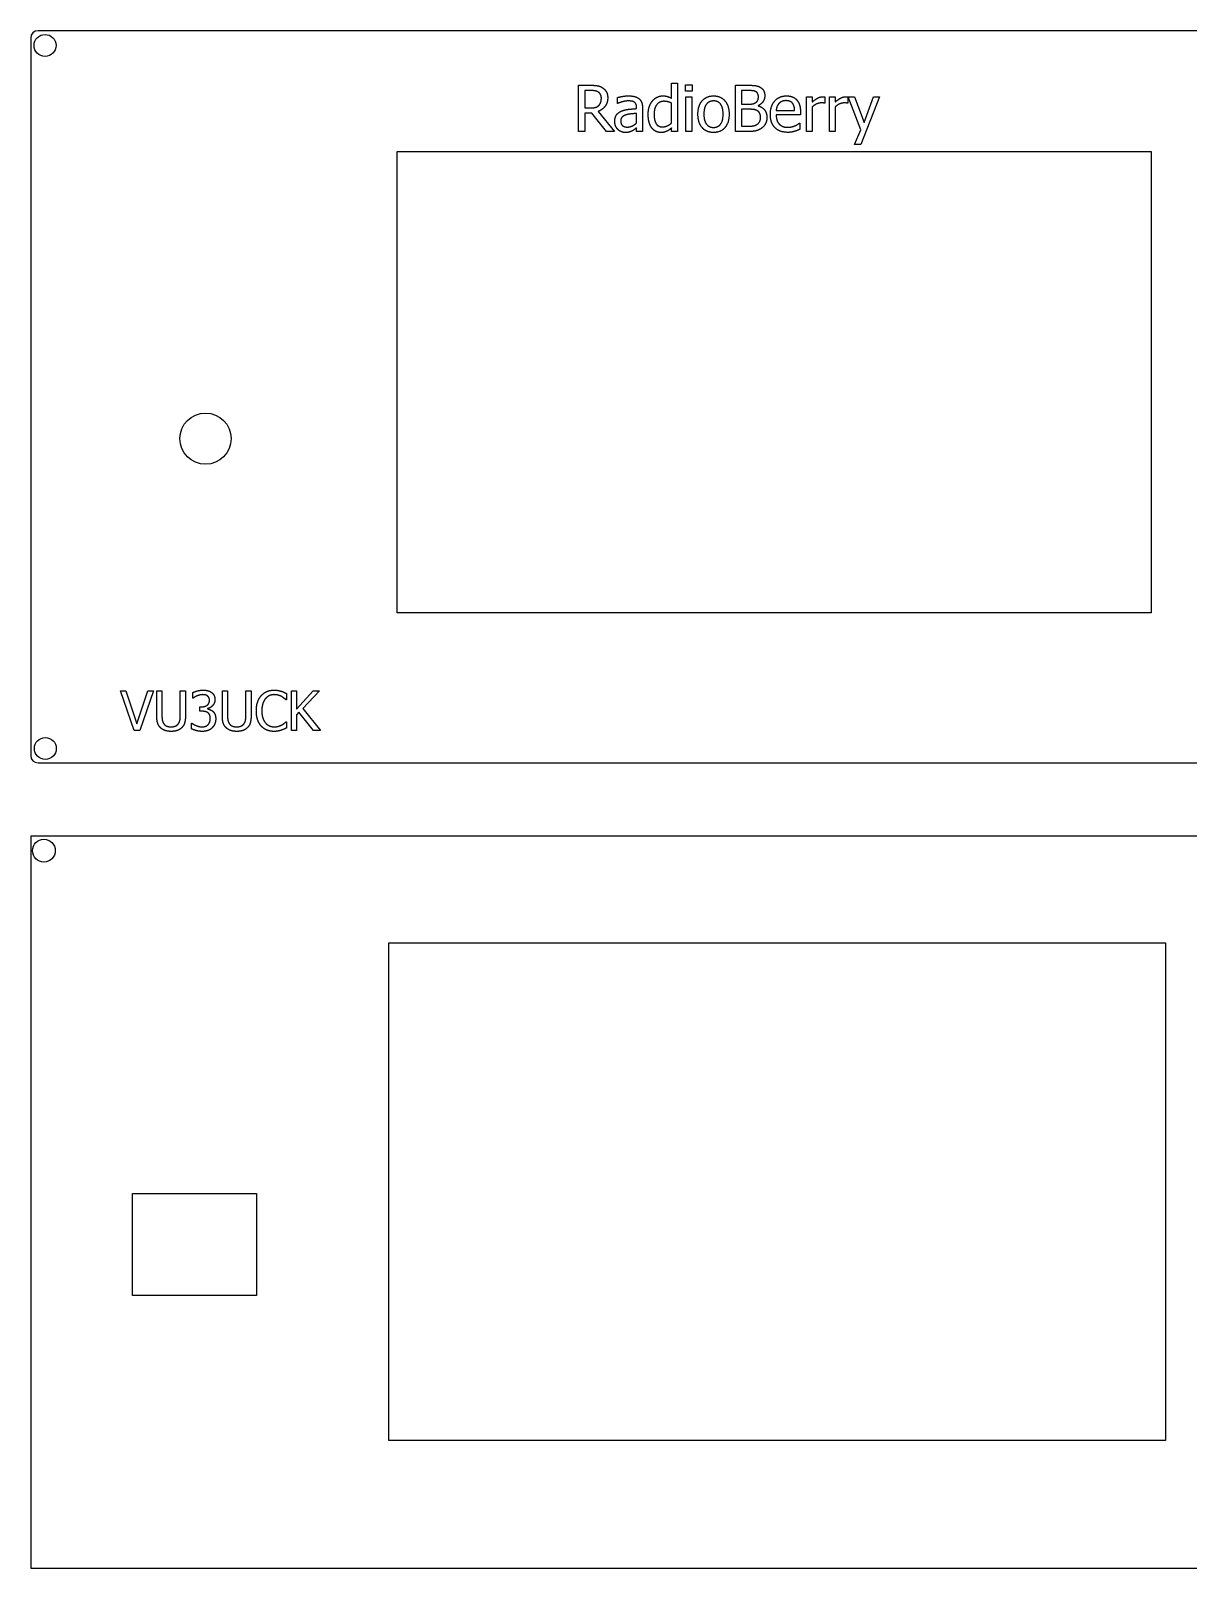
# Model space of a CAD drawing. Header units: millimetres. Extents: x 0 to 310, y 0 to 210.
# Drawn here: x 0 to 158.1, y 0 to 210 of the extents above; entities that cross this region are included whole.
import ezdxf

# ---------------------------------------------------------------- set-up
doc = ezdxf.new("R2010")
doc.units = ezdxf.units.MM
doc.layers.add('Body', color=7, linetype='CONTINUOUS')
doc.layers.add('Body001', color=7, linetype='CONTINUOUS')

msp = doc.modelspace()

# ---------------------------------------------------------------- linework, layer by layer
at = {"layer": 'Body'}
for p, q in [((309, 210), (1, 210)), ((309, 210, 6), (1, 210, 6)), ((1, 210), (1, 210, 6)), ((309, 210), (1, 210)), ((1, 210), (1, 210, 6)), ((309, 210, 6), (1, 210, 6)), ((0, 209), (0, 111)), ((0, 209, 6), (0, 111, 6)), ((0, 209), (0, 111)), ((0, 209), (0, 209, 6)), ((0, 209, 6), (0, 111, 6)), ((0, 209), (0, 209, 6)), ((3.4582, 207.992), (3.4582, 207.992, 6)), ((3.4582, 207.992), (3.4582, 207.992, 6)), ((74.8547, 196.23), (74.8547, 202.555)), ((74.8547, 202.555), (76.49, 202.555)), ((74.8547, 202.555), (76.49, 202.555)), ((74.8547, 196.23), (74.8547, 202.555)), ((75.6884, 201.83), (75.6884, 199.456)), ((76.5308, 201.83), (75.6884, 201.83)), ((75.6884, 201.83), (75.6884, 199.456)), ((76.5308, 201.83), (75.6884, 201.83)), ((87.5408, 202.845), (88.3382, 202.845)), ((87.5408, 200.782), (87.5408, 202.845)), ((87.5408, 202.845), (88.3382, 202.845)), ((87.5408, 200.782), (87.5408, 202.845)), ((88.3382, 202.845), (88.3382, 196.23)), ((88.3382, 202.845), (88.3382, 196.23)), ((89.4618, 202.591), (90.368, 202.591)), ((89.4618, 201.757), (89.4618, 202.591)), ((89.4618, 202.591), (90.368, 202.591)), ((89.4618, 201.757), (89.4618, 202.591)), ((90.368, 201.757), (89.4618, 201.757)), ((90.368, 201.757), (89.4618, 201.757)), ((90.368, 202.591), (90.368, 201.757)), ((90.368, 202.591), (90.368, 201.757)), ((96.2761, 196.23), (96.2761, 202.555)), ((96.2761, 202.555), (97.9589, 202.555)), ((96.2761, 202.555), (97.9589, 202.555)), ((96.2761, 196.23), (96.2761, 202.555)), ((97.1097, 201.83), (97.1097, 199.981)), ((97.9255, 201.83), (97.1097, 201.83)), ((97.1097, 201.83), (97.1097, 199.981)), ((97.9255, 201.83), (97.1097, 201.83)), ((80.1647, 200.072), (80.1647, 200.887)), ((80.1647, 200.072), (80.1647, 200.887)), ((80.2117, 200.072), (80.1647, 200.072)), ((80.2117, 200.072), (80.1647, 200.072)), ((82.7744, 199.365), (82.7744, 199.521)), ((82.7744, 199.365), (82.7744, 199.521)), ((87.5408, 197.39), (87.5408, 200.119)), ((87.5408, 197.39), (87.5408, 200.119)), ((89.5162, 200.978), (90.3136, 200.978)), ((89.5162, 196.23), (89.5162, 200.978)), ((89.5162, 200.978), (90.3136, 200.978)), ((89.5162, 196.23), (89.5162, 200.978)), ((90.3136, 200.978), (90.3136, 196.23)), ((90.3136, 200.978), (90.3136, 196.23)), ((97.1097, 199.981), (98.0759, 199.981)), ((97.1097, 199.981), (98.0759, 199.981)), ((99.3878, 199.771), (99.3878, 199.737)), ((99.3878, 199.771), (99.3878, 199.737)), ((105.972, 200.978), (106.769, 200.978)), ((105.972, 196.23), (105.972, 200.978)), ((105.972, 200.978), (106.769, 200.978)), ((105.972, 196.23), (105.972, 200.978)), ((106.769, 200.978), (106.769, 200.272)), ((106.769, 200.978), (106.769, 200.272)), ((106.769, 199.589), (106.769, 196.23)), ((106.769, 199.589), (106.769, 196.23)), ((108.491, 200.108), (108.448, 200.108)), ((108.491, 200.108), (108.448, 200.108)), ((108.491, 200.952), (108.491, 200.108)), ((108.491, 200.952), (108.491, 200.108)), ((109.107, 200.978), (109.905, 200.978)), ((109.107, 196.23), (109.107, 200.978)), ((109.107, 200.978), (109.905, 200.978)), ((109.107, 196.23), (109.107, 200.978)), ((109.905, 200.978), (109.905, 200.272)), ((109.905, 200.978), (109.905, 200.272)), ((109.905, 199.589), (109.905, 196.23)), ((109.905, 199.589), (109.905, 196.23)), ((111.626, 200.108), (111.584, 200.108)), ((111.626, 200.108), (111.584, 200.108)), ((111.626, 200.952), (111.626, 200.108)), ((111.626, 200.952), (111.626, 200.108)), ((111.681, 200.978), (112.534, 200.978)), ((113.409, 196.458), (111.681, 200.978)), ((111.681, 200.978), (112.534, 200.978)), ((113.409, 196.458), (111.681, 200.978)), ((112.534, 200.978), (113.839, 197.447)), ((112.534, 200.978), (113.839, 197.447)), ((115.976, 200.978), (113.415, 194.472)), ((115.976, 200.978), (113.415, 194.472)), ((113.839, 197.447), (115.138, 200.978)), ((113.839, 197.447), (115.138, 200.978)), ((115.138, 200.978), (115.976, 200.978)), ((115.138, 200.978), (115.976, 200.978)), ((75.6884, 199.456), (76.4362, 199.456)), ((75.6884, 199.456), (76.4362, 199.456)), ((76.6599, 198.749), (75.6884, 198.749)), ((75.6884, 198.749), (75.6884, 196.23)), ((75.6884, 198.749), (75.6884, 196.23)), ((76.6599, 198.749), (75.6884, 198.749)), ((78.6738, 196.23), (76.6599, 198.749)), ((78.6738, 196.23), (76.6599, 198.749)), ((77.5083, 198.986), (79.766, 196.23)), ((77.5083, 198.986), (79.766, 196.23)), ((82.7744, 197.403), (82.7744, 198.713)), ((82.7744, 197.403), (82.7744, 198.713)), ((83.5719, 199.485), (83.5719, 196.23)), ((83.5719, 199.485), (83.5719, 196.23)), ((97.1097, 199.274), (97.1097, 196.955)), ((98.0719, 199.274), (97.1097, 199.274)), ((97.1097, 199.274), (97.1097, 196.955)), ((98.0719, 199.274), (97.1097, 199.274)), ((101.84, 199.129), (104.359, 199.129)), ((101.84, 199.129), (104.359, 199.129)), ((105.156, 198.513), (101.84, 198.513)), ((105.156, 198.513), (101.84, 198.513)), ((105.156, 198.947), (105.156, 198.513)), ((105.156, 198.947), (105.156, 198.513)), ((75.6884, 196.23), (74.8547, 196.23)), ((75.6884, 196.23), (74.8547, 196.23)), ((79.766, 196.23), (78.6738, 196.23)), ((79.766, 196.23), (78.6738, 196.23)), ((82.7744, 196.23), (82.7744, 196.74)), ((82.7744, 196.23), (82.7744, 196.74)), ((83.5719, 196.23), (82.7744, 196.23)), ((83.5719, 196.23), (82.7744, 196.23)), ((87.5408, 196.23), (87.5408, 196.719)), ((87.5408, 196.23), (87.5408, 196.719)), ((88.3382, 196.23), (87.5408, 196.23)), ((88.3382, 196.23), (87.5408, 196.23)), ((90.3136, 196.23), (89.5162, 196.23)), ((90.3136, 196.23), (89.5162, 196.23)), ((98.092, 196.23), (96.2761, 196.23)), ((98.092, 196.23), (96.2761, 196.23)), ((97.1097, 196.955), (97.7981, 196.955)), ((97.1097, 196.955), (97.7981, 196.955)), ((105.019, 197.39), (105.066, 197.39)), ((105.019, 197.39), (105.066, 197.39)), ((105.066, 197.39), (105.066, 196.52)), ((105.066, 197.39), (105.066, 196.52)), ((106.769, 196.23), (105.972, 196.23)), ((106.769, 196.23), (105.972, 196.23)), ((109.905, 196.23), (109.107, 196.23)), ((109.905, 196.23), (109.107, 196.23)), ((112.554, 194.472), (113.409, 196.458)), ((112.554, 194.472), (113.409, 196.458)), ((50.0661, 193.509), (153.066, 193.509)), ((50.0661, 130.509), (50.0661, 193.509)), ((50.0661, 193.509, 6), (153.066, 193.509, 6)), ((50.0661, 130.509, 6), (50.0661, 193.509, 6)), ((50.0661, 193.509), (50.0661, 193.509, 6)), ((50.0661, 193.509), (153.066, 193.509)), ((50.0661, 193.509, 6), (153.066, 193.509, 6)), ((50.0661, 193.509), (50.0661, 193.509, 6)), ((50.0661, 130.509), (50.0661, 193.509)), ((50.0661, 130.509, 6), (50.0661, 193.509, 6)), ((113.415, 194.472), (112.554, 194.472)), ((113.415, 194.472), (112.554, 194.472)), ((153.066, 193.509), (153.066, 130.509)), ((153.066, 193.509, 6), (153.066, 130.509, 6)), ((153.066, 193.509), (153.066, 193.509, 6)), ((153.066, 193.509), (153.066, 193.509, 6)), ((153.066, 193.509), (153.066, 130.509)), ((153.066, 193.509, 6), (153.066, 130.509, 6)), ((27.3763, 154.287), (27.3763, 154.287, 6)), ((27.3763, 154.287), (27.3763, 154.287, 6)), ((153.066, 130.509), (50.0661, 130.509)), ((153.066, 130.509, 6), (50.0661, 130.509, 6)), ((50.0661, 130.509), (50.0661, 130.509, 6)), ((153.066, 130.509), (50.0661, 130.509)), ((153.066, 130.509, 6), (50.0661, 130.509, 6)), ((50.0661, 130.509), (50.0661, 130.509, 6)), ((153.066, 130.509), (153.066, 130.509, 6)), ((153.066, 130.509), (153.066, 130.509, 6)), ((12.2561, 119.831), (13.0114, 119.831)), ((14.1192, 114.41), (12.2561, 119.831)), ((12.2561, 119.831), (13.0114, 119.831)), ((14.1192, 114.41), (12.2561, 119.831)), ((13.0114, 119.831), (14.5085, 115.341)), ((13.0114, 119.831), (14.5085, 115.341)), ((14.5085, 115.341), (16.0054, 119.831)), ((14.5085, 115.341), (16.0054, 119.831)), ((16.761, 119.831), (14.8978, 114.41)), ((16.761, 119.831), (14.8978, 114.41)), ((16.0054, 119.831), (16.761, 119.831)), ((16.0054, 119.831), (16.761, 119.831)), ((17.2114, 116.451), (17.2114, 119.831)), ((17.2114, 119.831), (17.926, 119.831)), ((17.2114, 119.831), (17.926, 119.831)), ((17.2114, 116.451), (17.2114, 119.831)), ((17.926, 119.831), (17.926, 116.456)), ((17.926, 119.831), (17.926, 116.456)), ((20.427, 119.831), (21.1415, 119.831)), ((20.427, 116.438), (20.427, 119.831)), ((20.427, 119.831), (21.1415, 119.831)), ((20.427, 116.438), (20.427, 119.831)), ((21.1415, 119.831), (21.1415, 116.451)), ((21.1415, 119.831), (21.1415, 116.451)), ((26.1745, 116.451), (26.1745, 119.831)), ((26.1745, 119.831), (26.8891, 119.831)), ((26.1745, 119.831), (26.8891, 119.831)), ((26.1745, 116.451), (26.1745, 119.831)), ((26.8891, 119.831), (26.8891, 116.456)), ((26.8891, 119.831), (26.8891, 116.456)), ((29.3901, 119.831), (30.1046, 119.831)), ((29.3901, 116.438), (29.3901, 119.831)), ((29.3901, 119.831), (30.1046, 119.831)), ((29.3901, 116.438), (29.3901, 119.831)), ((30.1046, 119.831), (30.1046, 116.451)), ((30.1046, 119.831), (30.1046, 116.451)), ((35.6037, 119.831), (36.3182, 119.831)), ((35.6037, 114.41), (35.6037, 119.831)), ((35.6037, 119.831), (36.3182, 119.831)), ((35.6037, 114.41), (35.6037, 119.831)), ((36.3182, 117.323), (38.5728, 119.831)), ((36.3182, 119.831), (36.3182, 117.323)), ((36.3182, 117.323), (38.5728, 119.831)), ((36.3182, 119.831), (36.3182, 117.323)), ((39.4406, 119.831), (37.1787, 117.41)), ((39.4406, 119.831), (37.1787, 117.41)), ((38.5728, 119.831), (39.4406, 119.831)), ((38.5728, 119.831), (39.4406, 119.831)), ((22.1357, 118.837), (22.1357, 119.605)), ((22.1357, 118.837), (22.1357, 119.605)), ((22.1789, 118.837), (22.1357, 118.837)), ((22.1789, 118.837), (22.1357, 118.837)), ((23.0833, 117.657), (23.3216, 117.657)), ((23.0833, 117.051), (23.0833, 117.657)), ((23.0833, 117.657), (23.3216, 117.657)), ((23.0833, 117.051), (23.0833, 117.657)), ((34.9357, 118.604), (34.8775, 118.604)), ((34.9357, 118.604), (34.8775, 118.604)), ((34.9357, 119.479), (34.9357, 118.604)), ((34.9357, 119.479), (34.9357, 118.604)), ((23.3918, 117.051), (23.0833, 117.051)), ((23.3918, 117.051), (23.0833, 117.051)), ((24.1673, 117.425), (24.1673, 117.373)), ((24.1673, 117.425), (24.1673, 117.373)), ((34.8811, 115.622), (34.9357, 115.622)), ((34.8811, 115.622), (34.9357, 115.622)), ((34.9357, 115.622), (34.9357, 114.766)), ((34.9357, 115.622), (34.9357, 114.766)), ((36.6374, 116.936), (36.3182, 116.576)), ((36.6374, 116.936), (36.3182, 116.576)), ((36.3182, 116.576), (36.3182, 114.41)), ((36.3182, 116.576), (36.3182, 114.41)), ((38.6275, 114.41), (36.6374, 116.936)), ((38.6275, 114.41), (36.6374, 116.936)), ((37.1787, 117.41), (39.5648, 114.41)), ((37.1787, 117.41), (39.5648, 114.41)), ((14.8978, 114.41), (14.1192, 114.41)), ((14.8978, 114.41), (14.1192, 114.41)), ((21.9804, 115.404), (22.0311, 115.404)), ((21.9804, 114.636), (21.9804, 115.404)), ((21.9804, 115.404), (22.0311, 115.404)), ((21.9804, 114.636), (21.9804, 115.404)), ((36.3182, 114.41), (35.6037, 114.41)), ((36.3182, 114.41), (35.6037, 114.41)), ((39.5648, 114.41), (38.6275, 114.41)), ((39.5648, 114.41), (38.6275, 114.41)), ((3.4938, 111.97), (3.4938, 111.97, 6)), ((3.4938, 111.97), (3.4938, 111.97, 6)), ((0, 111), (0, 111, 6)), ((0, 111), (0, 111, 6)), ((1, 110), (309, 110)), ((1, 110), (1, 110, 6)), ((1, 110, 6), (309, 110, 6)), ((1, 110), (309, 110)), ((1, 110), (1, 110, 6)), ((1, 110, 6), (309, 110, 6))]:
    msp.add_line(p, q, dxfattribs=at)
for centre, radius in [((1.9582, 207.992), 1.5), ((1.9582, 207.992), 1.5), ((1.9582, 207.992), 1.5), ((1.9582, 207.992), 1.5), ((23.8763, 154.287), 3.5), ((23.8763, 154.287), 3.5), ((23.8763, 154.287), 3.5), ((23.8763, 154.287), 3.5), ((1.9938, 111.97), 1.5), ((1.9938, 111.97), 1.5), ((1.9938, 111.97), 1.5), ((1.9938, 111.97), 1.5)]:
    msp.add_circle(centre, radius, dxfattribs=at)
for centre, start, end in [((1, 209), 90, 180), ((1, 209, 6), 90, 180), ((1, 209), 90, 180), ((1, 209, 6), 90, 180), ((1, 111), 180, -90), ((1, 111), 180, -90), ((1, 111, 6), 180, -90), ((1, 111, 6), 180, -90)]:
    msp.add_arc(centre, 1, start, end, dxfattribs=at)
for points in [[(76.49, 202.555), (77.0351, 202.555), (77.4032, 202.495)], [(76.49, 202.555), (77.0351, 202.555), (77.4032, 202.495)], [(77.1283, 201.781), (76.8876, 201.83), (76.5308, 201.83)], [(77.1283, 201.781), (76.8876, 201.83), (76.5308, 201.83)], [(77.5496, 201.614), (77.369, 201.733), (77.1283, 201.781)], [(77.5496, 201.614), (77.369, 201.733), (77.1283, 201.781)], [(77.4032, 202.495), (77.7717, 202.436), (78.1038, 202.219)], [(77.4032, 202.495), (77.7717, 202.436), (78.1038, 202.219)], [(77.8549, 201.266), (77.7561, 201.479), (77.5496, 201.614)], [(77.8549, 201.266), (77.7561, 201.479), (77.5496, 201.614)], [(78.1038, 202.219), (78.436, 202.007), (78.6297, 201.672)], [(78.1038, 202.219), (78.436, 202.007), (78.6297, 201.672)], [(78.6297, 201.672), (78.8236, 201.337), (78.8236, 200.841)], [(78.6297, 201.672), (78.8236, 201.337), (78.8236, 200.841)], [(98.6255, 201.804), (98.3721, 201.83), (97.9255, 201.83)], [(98.6255, 201.804), (98.3721, 201.83), (97.9255, 201.83)], [(97.9589, 202.555), (98.6366, 202.555), (98.9753, 202.51)], [(97.9589, 202.555), (98.6366, 202.555), (98.9753, 202.51)], [(99.0851, 201.664), (98.879, 201.779), (98.6255, 201.804)], [(99.0851, 201.664), (98.879, 201.779), (98.6255, 201.804)], [(98.9753, 202.51), (99.3139, 202.466), (99.6251, 202.3)], [(98.9753, 202.51), (99.3139, 202.466), (99.6251, 202.3)], [(99.334, 201.399), (99.2567, 201.567), (99.0851, 201.664)], [(99.334, 201.399), (99.2567, 201.567), (99.0851, 201.664)], [(99.6251, 202.3), (99.9661, 202.117), (100.124, 201.821)], [(99.6251, 202.3), (99.9661, 202.117), (100.124, 201.821)], [(100.124, 201.821), (100.281, 201.525), (100.281, 201.126)], [(100.124, 201.821), (100.281, 201.525), (100.281, 201.126)], [(76.4362, 199.456), (76.8018, 199.456), (77.094, 199.519)], [(76.4362, 199.456), (76.8018, 199.456), (77.094, 199.519)], [(77.094, 199.519), (77.3863, 199.583), (77.5927, 199.781)], [(77.094, 199.519), (77.3863, 199.583), (77.5927, 199.781)], [(78.4702, 199.678), (78.1171, 199.211), (77.5083, 198.986)], [(78.4702, 199.678), (78.1171, 199.211), (77.5083, 198.986)], [(77.5927, 199.781), (77.7776, 199.958), (77.8657, 200.203)], [(77.5927, 199.781), (77.7776, 199.958), (77.8657, 200.203)], [(77.9537, 200.778), (77.9537, 201.053), (77.8549, 201.266)], [(77.9537, 200.778), (77.9537, 201.053), (77.8549, 201.266)], [(77.8657, 200.203), (77.9537, 200.448), (77.9537, 200.778)], [(77.8657, 200.203), (77.9537, 200.448), (77.9537, 200.778)], [(78.8236, 200.841), (78.8236, 200.145), (78.4702, 199.678)], [(78.8236, 200.841), (78.8236, 200.145), (78.4702, 199.678)], [(80.1647, 200.887), (80.3867, 200.951), (80.8007, 201.028)], [(80.1647, 200.887), (80.3867, 200.951), (80.8007, 201.028)], [(80.9633, 200.328), (80.5875, 200.24), (80.2117, 200.072)], [(80.9633, 200.328), (80.5875, 200.24), (80.2117, 200.072)], [(80.8007, 201.028), (81.215, 201.105), (81.6205, 201.105)], [(80.8007, 201.028), (81.215, 201.105), (81.6205, 201.105)], [(81.6168, 200.416), (81.3393, 200.416), (80.9633, 200.328)], [(81.6168, 200.416), (81.3393, 200.416), (80.9633, 200.328)], [(82.0739, 200.384), (81.8519, 200.416), (81.6168, 200.416)], [(82.0739, 200.384), (81.8519, 200.416), (81.6168, 200.416)], [(81.6205, 201.105), (82.1115, 201.105), (82.4488, 201.028)], [(81.6205, 201.105), (82.1115, 201.105), (82.4488, 201.028)], [(82.4499, 200.252), (82.2962, 200.351), (82.0739, 200.384)], [(82.4499, 200.252), (82.2962, 200.351), (82.0739, 200.384)], [(82.4488, 201.028), (82.7863, 200.951), (83.0553, 200.751)], [(82.4488, 201.028), (82.7863, 200.951), (83.0553, 200.751)], [(82.6889, 199.981), (82.6037, 200.157), (82.4499, 200.252)], [(82.6889, 199.981), (82.6037, 200.157), (82.4499, 200.252)], [(82.7744, 199.521), (82.7744, 199.806), (82.6889, 199.981)], [(82.7744, 199.521), (82.7744, 199.806), (82.6889, 199.981)], [(83.0553, 200.751), (83.3156, 200.555), (83.4436, 200.244)], [(83.0553, 200.751), (83.3156, 200.555), (83.4436, 200.244)], [(83.4436, 200.244), (83.5719, 199.933), (83.5719, 199.485)], [(83.4436, 200.244), (83.5719, 199.933), (83.5719, 199.485)], [(84.3511, 198.568), (84.3511, 199.192), (84.5128, 199.647)], [(84.3511, 198.568), (84.3511, 199.192), (84.5128, 199.647)], [(84.5128, 199.647), (84.6748, 200.104), (84.9602, 200.443)], [(84.5128, 199.647), (84.6748, 200.104), (84.9602, 200.443)], [(84.9602, 200.443), (85.2199, 200.753), (85.5883, 200.929)], [(84.9602, 200.443), (85.2199, 200.753), (85.5883, 200.929)], [(85.5172, 199.903), (85.1667, 199.445), (85.1667, 198.579)], [(85.5172, 199.903), (85.1667, 199.445), (85.1667, 198.579)], [(86.4885, 200.362), (85.8681, 200.362), (85.5172, 199.903)], [(86.4885, 200.362), (85.8681, 200.362), (85.5172, 199.903)], [(85.5883, 200.929), (85.9567, 201.105), (86.3611, 201.105)], [(85.5883, 200.929), (85.9567, 201.105), (86.3611, 201.105)], [(86.3611, 201.105), (86.719, 201.105), (86.9829, 201.026)], [(86.3611, 201.105), (86.719, 201.105), (86.9829, 201.026)], [(87.0039, 200.309), (86.7666, 200.362), (86.4885, 200.362)], [(87.0039, 200.309), (86.7666, 200.362), (86.4885, 200.362)], [(86.9829, 201.026), (87.2469, 200.948), (87.5408, 200.782)], [(86.9829, 201.026), (87.2469, 200.948), (87.5408, 200.782)], [(87.5408, 200.119), (87.2415, 200.257), (87.0039, 200.309)], [(87.5408, 200.119), (87.2415, 200.257), (87.0039, 200.309)], [(91.1473, 198.602), (91.1473, 199.79), (91.734, 200.447)], [(91.1473, 198.602), (91.1473, 199.79), (91.734, 200.447)], [(91.734, 200.447), (92.3207, 201.105), (93.281, 201.105)], [(91.734, 200.447), (92.3207, 201.105), (93.281, 201.105)], [(92.3051, 199.969), (91.9628, 199.522), (91.9628, 198.602)], [(92.3051, 199.969), (91.9628, 199.522), (91.9628, 198.602)], [(93.281, 200.416), (92.6478, 200.416), (92.3051, 199.969)], [(93.281, 200.416), (92.6478, 200.416), (92.3051, 199.969)], [(93.281, 201.105), (94.2454, 201.105), (94.8257, 200.449)], [(93.281, 201.105), (94.2454, 201.105), (94.8257, 200.449)], [(94.2503, 199.969), (93.9099, 200.416), (93.281, 200.416)], [(94.2503, 199.969), (93.9099, 200.416), (93.281, 200.416)], [(94.5906, 198.602), (94.5906, 199.522), (94.2503, 199.969)], [(94.5906, 198.602), (94.5906, 199.522), (94.2503, 199.969)], [(94.8257, 200.449), (95.4062, 199.794), (95.4062, 198.602)], [(94.8257, 200.449), (95.4062, 199.794), (95.4062, 198.602)], [(98.0759, 199.981), (98.4752, 199.981), (98.664, 200.021)], [(98.0759, 199.981), (98.4752, 199.981), (98.664, 200.021)], [(98.664, 200.021), (98.8532, 200.062), (99.0548, 200.189)], [(98.664, 200.021), (98.8532, 200.062), (99.0548, 200.189)], [(99.0548, 200.189), (99.2482, 200.312), (99.3298, 200.511)], [(99.0548, 200.189), (99.2482, 200.312), (99.3298, 200.511)], [(99.3298, 200.511), (99.4113, 200.71), (99.4113, 201.003)], [(99.3298, 200.511), (99.4113, 200.71), (99.4113, 201.003)], [(99.4113, 201.003), (99.4113, 201.232), (99.334, 201.399)], [(99.4113, 201.003), (99.4113, 201.232), (99.334, 201.399)], [(100.044, 200.326), (99.8066, 199.973), (99.3878, 199.771)], [(100.044, 200.326), (99.8066, 199.973), (99.3878, 199.771)], [(99.3878, 199.737), (99.9519, 199.585), (100.261, 199.18)], [(99.3878, 199.737), (99.9519, 199.585), (100.261, 199.18)], [(100.281, 201.126), (100.281, 200.679), (100.044, 200.326)], [(100.281, 201.126), (100.281, 200.679), (100.044, 200.326)], [(101.042, 198.575), (101.042, 199.734), (101.652, 200.419)], [(101.042, 198.575), (101.042, 199.734), (101.652, 200.419)], [(101.652, 200.419), (102.262, 201.105), (103.246, 201.105)], [(101.652, 200.419), (102.262, 201.105), (103.246, 201.105)], [(101.959, 199.661), (101.865, 199.432), (101.84, 199.129)], [(101.959, 199.661), (101.865, 199.432), (101.84, 199.129)], [(102.232, 200.077), (102.053, 199.889), (101.959, 199.661)], [(102.232, 200.077), (102.053, 199.889), (101.959, 199.661)], [(102.639, 200.356), (102.415, 200.26), (102.232, 200.077)], [(102.639, 200.356), (102.415, 200.26), (102.232, 200.077)], [(103.183, 200.452), (102.863, 200.452), (102.639, 200.356)], [(103.183, 200.452), (102.863, 200.452), (102.639, 200.356)], [(103.726, 200.358), (103.507, 200.452), (103.183, 200.452)], [(103.726, 200.358), (103.507, 200.452), (103.183, 200.452)], [(103.246, 201.105), (103.69, 201.105), (104.031, 200.977)], [(103.246, 201.105), (103.69, 201.105), (104.031, 200.977)], [(104.086, 200.085), (103.945, 200.265), (103.726, 200.358)], [(104.086, 200.085), (103.945, 200.265), (103.726, 200.358)], [(104.031, 200.977), (104.372, 200.849), (104.628, 200.577)], [(104.031, 200.977), (104.372, 200.849), (104.628, 200.577)], [(104.282, 199.688), (104.214, 199.923), (104.086, 200.085)], [(104.282, 199.688), (104.214, 199.923), (104.086, 200.085)], [(104.359, 199.129), (104.35, 199.454), (104.282, 199.688)], [(104.359, 199.129), (104.35, 199.454), (104.282, 199.688)], [(104.628, 200.577), (104.883, 200.305), (105.02, 199.911)], [(104.628, 200.577), (104.883, 200.305), (105.02, 199.911)], [(105.02, 199.911), (105.156, 199.518), (105.156, 198.947)], [(105.02, 199.911), (105.156, 199.518), (105.156, 198.947)], [(106.769, 200.272), (107.208, 200.659), (107.534, 200.819)], [(106.769, 200.272), (107.208, 200.659), (107.534, 200.819)], [(107.374, 200.004), (107.055, 199.865), (106.769, 199.589)], [(107.374, 200.004), (107.055, 199.865), (106.769, 199.589)], [(108.018, 200.144), (107.694, 200.144), (107.374, 200.004)], [(108.018, 200.144), (107.694, 200.144), (107.374, 200.004)], [(107.534, 200.819), (107.86, 200.978), (108.167, 200.978)], [(107.534, 200.819), (107.86, 200.978), (108.167, 200.978)], [(108.258, 200.138), (108.159, 200.144), (108.018, 200.144)], [(108.258, 200.138), (108.159, 200.144), (108.018, 200.144)], [(108.167, 200.978), (108.291, 200.978), (108.352, 200.972)], [(108.167, 200.978), (108.291, 200.978), (108.352, 200.972)], [(108.448, 200.108), (108.359, 200.132), (108.258, 200.138)], [(108.448, 200.108), (108.359, 200.132), (108.258, 200.138)], [(108.352, 200.972), (108.414, 200.965), (108.491, 200.952)], [(108.352, 200.972), (108.414, 200.965), (108.491, 200.952)], [(109.905, 200.272), (110.343, 200.659), (110.669, 200.819)], [(109.905, 200.272), (110.343, 200.659), (110.669, 200.819)], [(110.51, 200.004), (110.19, 199.865), (109.905, 199.589)], [(110.51, 200.004), (110.19, 199.865), (109.905, 199.589)], [(111.153, 200.144), (110.829, 200.144), (110.51, 200.004)], [(111.153, 200.144), (110.829, 200.144), (110.51, 200.004)], [(110.669, 200.819), (110.996, 200.978), (111.302, 200.978)], [(110.669, 200.819), (110.996, 200.978), (111.302, 200.978)], [(111.394, 200.138), (111.294, 200.144), (111.153, 200.144)], [(111.394, 200.138), (111.294, 200.144), (111.153, 200.144)], [(111.302, 200.978), (111.426, 200.978), (111.488, 200.972)], [(111.302, 200.978), (111.426, 200.978), (111.488, 200.972)], [(111.584, 200.108), (111.494, 200.132), (111.394, 200.138)], [(111.584, 200.108), (111.494, 200.132), (111.394, 200.138)], [(111.488, 200.972), (111.549, 200.965), (111.626, 200.952)], [(111.488, 200.972), (111.549, 200.965), (111.626, 200.952)], [(79.7842, 197.615), (79.7842, 198.109), (79.9928, 198.456)], [(79.7842, 197.615), (79.7842, 198.109), (79.9928, 198.456)], [(79.8991, 197.008), (79.7842, 197.295), (79.7842, 197.615)], [(79.8991, 197.008), (79.7842, 197.295), (79.7842, 197.615)], [(79.9928, 198.456), (80.2015, 198.803), (80.6532, 199.007)], [(79.9928, 198.456), (80.2015, 198.803), (80.6532, 199.007)], [(80.8095, 198.222), (80.5997, 198.022), (80.5997, 197.664)], [(80.8095, 198.222), (80.5997, 198.022), (80.5997, 197.664)], [(80.5997, 197.664), (80.5997, 197.259), (80.8308, 197.052)], [(80.5997, 197.664), (80.5997, 197.259), (80.8308, 197.052)], [(80.6532, 199.007), (81.0536, 199.19), (81.5987, 199.261)], [(80.6532, 199.007), (81.0536, 199.19), (81.5987, 199.261)], [(81.3402, 198.519), (81.0193, 198.422), (80.8095, 198.222)], [(81.3402, 198.519), (81.0193, 198.422), (80.8095, 198.222)], [(82.0487, 198.643), (81.61, 198.599), (81.3402, 198.519)], [(82.0487, 198.643), (81.61, 198.599), (81.3402, 198.519)], [(81.5987, 199.261), (82.1441, 199.331), (82.7744, 199.365)], [(81.5987, 199.261), (82.1441, 199.331), (82.7744, 199.365)], [(82.7744, 198.713), (82.4876, 198.687), (82.0487, 198.643)], [(82.7744, 198.713), (82.4876, 198.687), (82.0487, 198.643)], [(82.1965, 197.007), (82.5049, 197.168), (82.7744, 197.403)], [(82.1965, 197.007), (82.5049, 197.168), (82.7744, 197.403)], [(84.4789, 197.509), (84.3511, 197.97), (84.3511, 198.568)], [(84.4789, 197.509), (84.3511, 197.97), (84.3511, 198.568)], [(84.8407, 196.735), (84.6066, 197.049), (84.4789, 197.509)], [(84.8407, 196.735), (84.6066, 197.049), (84.4789, 197.509)], [(85.1667, 198.579), (85.1667, 197.747), (85.436, 197.306)], [(85.1667, 198.579), (85.1667, 197.747), (85.436, 197.306)], [(91.717, 196.775), (91.1473, 197.448), (91.1473, 198.602)], [(91.717, 196.775), (91.1473, 197.448), (91.1473, 198.602)], [(91.9628, 198.602), (91.9628, 197.712), (92.3051, 197.251)], [(91.9628, 198.602), (91.9628, 197.712), (92.3051, 197.251)], [(94.248, 197.243), (94.5906, 197.695), (94.5906, 198.602)], [(94.248, 197.243), (94.5906, 197.695), (94.5906, 198.602)], [(95.4062, 198.602), (95.4062, 197.406), (94.8257, 196.754)], [(95.4062, 198.602), (95.4062, 197.406), (94.8257, 196.754)], [(98.7453, 199.245), (98.508, 199.274), (98.0719, 199.274)], [(98.7453, 199.245), (98.508, 199.274), (98.0719, 199.274)], [(99.1839, 199.11), (98.9829, 199.215), (98.7453, 199.245)], [(99.1839, 199.11), (98.9829, 199.215), (98.7453, 199.245)], [(99.5985, 198.72), (99.496, 198.95), (99.1839, 199.11)], [(99.5985, 198.72), (99.496, 198.95), (99.1839, 199.11)], [(99.2395, 197.22), (99.479, 197.385), (99.59, 197.594)], [(99.2395, 197.22), (99.479, 197.385), (99.59, 197.594)], [(99.59, 197.594), (99.7013, 197.803), (99.7013, 198.136)], [(99.59, 197.594), (99.7013, 197.803), (99.7013, 198.136)], [(99.7013, 198.136), (99.7013, 198.49), (99.5985, 198.72)], [(99.7013, 198.136), (99.7013, 198.49), (99.5985, 198.72)], [(100.261, 199.18), (100.571, 198.775), (100.571, 198.168)], [(100.261, 199.18), (100.571, 198.775), (100.571, 198.168)], [(100.571, 198.168), (100.571, 197.697), (100.393, 197.337)], [(100.571, 198.168), (100.571, 197.697), (100.393, 197.337)], [(101.671, 196.76), (101.042, 197.399), (101.042, 198.575)], [(101.671, 196.76), (101.042, 197.399), (101.042, 198.575)], [(101.84, 198.513), (101.84, 197.685), (102.259, 197.247)], [(101.84, 198.513), (101.84, 197.685), (102.259, 197.247)], [(80.2058, 196.525), (80.0141, 196.721), (79.8991, 197.008)], [(80.2058, 196.525), (80.0141, 196.721), (79.8991, 197.008)], [(80.6702, 196.214), (80.406, 196.324), (80.2058, 196.525)], [(80.6702, 196.214), (80.406, 196.324), (80.2058, 196.525)], [(81.228, 196.103), (80.9344, 196.103), (80.6702, 196.214)], [(81.228, 196.103), (80.9344, 196.103), (80.6702, 196.214)], [(80.8308, 197.052), (81.0621, 196.846), (81.5072, 196.846)], [(80.8308, 197.052), (81.0621, 196.846), (81.5072, 196.846)], [(81.7839, 196.162), (81.586, 196.103), (81.228, 196.103)], [(81.7839, 196.162), (81.586, 196.103), (81.228, 196.103)], [(81.5072, 196.846), (81.8884, 196.846), (82.1965, 197.007)], [(81.5072, 196.846), (81.8884, 196.846), (82.1965, 197.007)], [(82.1951, 196.332), (81.9821, 196.222), (81.7839, 196.162)], [(82.1951, 196.332), (81.9821, 196.222), (81.7839, 196.162)], [(82.5125, 196.538), (82.3486, 196.409), (82.1951, 196.332)], [(82.5125, 196.538), (82.3486, 196.409), (82.1951, 196.332)], [(82.7744, 196.74), (82.6765, 196.668), (82.5125, 196.538)], [(82.7744, 196.74), (82.6765, 196.668), (82.5125, 196.538)], [(85.4009, 196.264), (85.071, 196.425), (84.8407, 196.735)], [(85.4009, 196.264), (85.071, 196.425), (84.8407, 196.735)], [(86.1184, 196.103), (85.731, 196.103), (85.4009, 196.264)], [(86.1184, 196.103), (85.731, 196.103), (85.4009, 196.264)], [(85.436, 197.306), (85.7056, 196.864), (86.3002, 196.864)], [(85.436, 197.306), (85.7056, 196.864), (86.3002, 196.864)], [(86.5443, 196.148), (86.3611, 196.103), (86.1184, 196.103)], [(86.5443, 196.148), (86.3611, 196.103), (86.1184, 196.103)], [(86.3002, 196.864), (86.6168, 196.864), (86.9376, 197.006)], [(86.3002, 196.864), (86.6168, 196.864), (86.9376, 197.006)], [(86.8977, 196.273), (86.7275, 196.192), (86.5443, 196.148)], [(86.8977, 196.273), (86.7275, 196.192), (86.5443, 196.148)], [(87.2171, 196.46), (87.0809, 196.358), (86.8977, 196.273)], [(87.2171, 196.46), (87.0809, 196.358), (86.8977, 196.273)], [(86.9376, 197.006), (87.2585, 197.148), (87.5408, 197.39)], [(86.9376, 197.006), (87.2585, 197.148), (87.5408, 197.39)], [(87.5408, 196.719), (87.3533, 196.562), (87.2171, 196.46)], [(87.5408, 196.719), (87.3533, 196.562), (87.2171, 196.46)], [(93.281, 196.103), (92.2867, 196.103), (91.717, 196.775)], [(93.281, 196.103), (92.2867, 196.103), (91.717, 196.775)], [(92.3051, 197.251), (92.6478, 196.792), (93.281, 196.792)], [(92.3051, 197.251), (92.6478, 196.792), (93.281, 196.792)], [(93.281, 196.792), (93.9056, 196.792), (94.248, 197.243)], [(93.281, 196.792), (93.9056, 196.792), (94.248, 197.243)], [(94.8257, 196.754), (94.2454, 196.103), (93.281, 196.103)], [(94.8257, 196.754), (94.2454, 196.103), (93.281, 196.103)], [(97.7981, 196.955), (98.3543, 196.955), (98.6748, 197.005)], [(97.7981, 196.955), (98.3543, 196.955), (98.6748, 197.005)], [(99.1466, 196.346), (98.7382, 196.23), (98.092, 196.23)], [(99.1466, 196.346), (98.7382, 196.23), (98.092, 196.23)], [(98.6748, 197.005), (98.9956, 197.056), (99.2395, 197.22)], [(98.6748, 197.005), (98.9956, 197.056), (99.2395, 197.22)], [(99.912, 196.743), (99.5549, 196.463), (99.1466, 196.346)], [(99.912, 196.743), (99.5549, 196.463), (99.1466, 196.346)], [(100.393, 197.337), (100.214, 196.976), (99.912, 196.743)], [(100.393, 197.337), (100.214, 196.976), (99.912, 196.743)], [(103.438, 196.121), (102.3, 196.121), (101.671, 196.76)], [(103.438, 196.121), (102.3, 196.121), (101.671, 196.76)], [(102.259, 197.247), (102.679, 196.81), (103.421, 196.81)], [(102.259, 197.247), (102.679, 196.81), (103.421, 196.81)], [(103.421, 196.81), (103.686, 196.81), (103.941, 196.87)], [(103.421, 196.81), (103.686, 196.81), (103.941, 196.87)], [(103.917, 196.155), (103.727, 196.121), (103.438, 196.121)], [(103.917, 196.155), (103.727, 196.121), (103.438, 196.121)], [(104.341, 196.253), (104.107, 196.189), (103.917, 196.155)], [(104.341, 196.253), (104.107, 196.189), (103.917, 196.155)], [(103.941, 196.87), (104.196, 196.93), (104.402, 197.025)], [(103.941, 196.87), (104.196, 196.93), (104.402, 197.025)], [(104.716, 196.382), (104.507, 196.299), (104.341, 196.253)], [(104.716, 196.382), (104.507, 196.299), (104.341, 196.253)], [(104.402, 197.025), (104.62, 197.123), (104.77, 197.216)], [(104.402, 197.025), (104.62, 197.123), (104.77, 197.216)], [(105.066, 196.52), (104.925, 196.465), (104.716, 196.382)], [(105.066, 196.52), (104.925, 196.465), (104.716, 196.382)], [(104.77, 197.216), (104.92, 197.308), (105.019, 197.39)], [(104.77, 197.216), (104.92, 197.308), (105.019, 197.39)], [(22.1357, 119.605), (22.3714, 119.732), (22.7758, 119.836)], [(22.1357, 119.605), (22.3714, 119.732), (22.7758, 119.836)], [(22.7758, 119.836), (23.1804, 119.94), (23.5469, 119.94)], [(22.7758, 119.836), (23.1804, 119.94), (23.5469, 119.94)], [(23.5469, 119.94), (23.9134, 119.94), (24.1872, 119.866)], [(23.5469, 119.94), (23.9134, 119.94), (24.1872, 119.866)], [(24.1872, 119.866), (24.461, 119.791), (24.6823, 119.635)], [(24.1872, 119.866), (24.461, 119.791), (24.6823, 119.635)], [(31.4969, 119.191), (31.8209, 119.556), (32.2653, 119.748)], [(31.4969, 119.191), (31.8209, 119.556), (32.2653, 119.748)], [(32.2653, 119.748), (32.71, 119.94), (33.26, 119.94)], [(32.2653, 119.748), (32.71, 119.94), (33.26, 119.94)], [(33.26, 119.94), (33.5333, 119.94), (33.7719, 119.9)], [(33.26, 119.94), (33.5333, 119.94), (33.7719, 119.9)], [(33.7719, 119.9), (34.0105, 119.859), (34.2143, 119.797)], [(33.7719, 119.9), (34.0105, 119.859), (34.2143, 119.797)], [(34.2143, 119.797), (34.3893, 119.742), (34.5733, 119.66)], [(34.2143, 119.797), (34.3893, 119.742), (34.5733, 119.66)], [(22.408, 118.989), (22.2801, 118.907), (22.1789, 118.837)], [(22.408, 118.989), (22.2801, 118.907), (22.1789, 118.837)], [(22.7093, 119.145), (22.5362, 119.07), (22.408, 118.989)], [(22.7093, 119.145), (22.5362, 119.07), (22.408, 118.989)], [(23.0915, 119.27), (22.8969, 119.222), (22.7093, 119.145)], [(23.0915, 119.27), (22.8969, 119.222), (22.7093, 119.145)], [(23.4813, 119.319), (23.2864, 119.319), (23.0915, 119.27)], [(23.4813, 119.319), (23.2864, 119.319), (23.0915, 119.27)], [(23.3216, 117.657), (23.809, 117.657), (24.1141, 117.889)], [(23.3216, 117.657), (23.809, 117.657), (24.1141, 117.889)], [(23.8347, 119.282), (23.669, 119.319), (23.4813, 119.319)], [(23.8347, 119.282), (23.669, 119.319), (23.4813, 119.319)], [(24.1379, 119.151), (24.0008, 119.246), (23.8347, 119.282)], [(24.1379, 119.151), (24.0008, 119.246), (23.8347, 119.282)], [(24.1141, 117.889), (24.4192, 118.122), (24.4192, 118.566)], [(24.1141, 117.889), (24.4192, 118.122), (24.4192, 118.566)], [(24.3398, 118.917), (24.2605, 119.064), (24.1379, 119.151)], [(24.3398, 118.917), (24.2605, 119.064), (24.1379, 119.151)], [(24.8709, 117.853), (24.5772, 117.516), (24.1673, 117.425)], [(24.8709, 117.853), (24.5772, 117.516), (24.1673, 117.425)], [(24.4192, 118.566), (24.4192, 118.769), (24.3398, 118.917)], [(24.4192, 118.566), (24.4192, 118.769), (24.3398, 118.917)], [(24.6823, 119.635), (24.9219, 119.461), (25.0432, 119.214)], [(24.6823, 119.635), (24.9219, 119.461), (25.0432, 119.214)], [(25.1648, 118.637), (25.1648, 118.191), (24.8709, 117.853)], [(25.1648, 118.637), (25.1648, 118.191), (24.8709, 117.853)], [(25.0432, 119.214), (25.1648, 118.967), (25.1648, 118.637)], [(25.0432, 119.214), (25.1648, 118.967), (25.1648, 118.637)], [(30.8192, 117.115), (30.8192, 117.799), (30.9923, 118.307)], [(30.8192, 117.115), (30.8192, 117.799), (30.9923, 118.307)], [(30.9923, 118.307), (31.1653, 118.815), (31.4969, 119.191)], [(30.9923, 118.307), (31.1653, 118.815), (31.4969, 119.191)], [(31.6925, 118.058), (31.5648, 117.638), (31.5648, 117.111)], [(31.6925, 118.058), (31.5648, 117.638), (31.5648, 117.111)], [(32.05, 118.756), (31.8202, 118.478), (31.6925, 118.058)], [(32.05, 118.756), (31.8202, 118.478), (31.6925, 118.058)], [(32.5935, 119.176), (32.2835, 119.034), (32.05, 118.756)], [(32.5935, 119.176), (32.2835, 119.034), (32.05, 118.756)], [(33.2503, 119.319), (32.9037, 119.319), (32.5935, 119.176)], [(33.2503, 119.319), (32.9037, 119.319), (32.5935, 119.176)], [(33.8158, 119.246), (33.5714, 119.319), (33.2503, 119.319)], [(33.8158, 119.246), (33.5714, 119.319), (33.2503, 119.319)], [(34.268, 119.06), (34.0602, 119.173), (33.8158, 119.246)], [(34.268, 119.06), (34.0602, 119.173), (33.8158, 119.246)], [(34.6328, 118.816), (34.4833, 118.94), (34.268, 119.06)], [(34.6328, 118.816), (34.4833, 118.94), (34.268, 119.06)], [(34.5733, 119.66), (34.7573, 119.578), (34.9357, 119.479)], [(34.5733, 119.66), (34.7573, 119.578), (34.9357, 119.479)], [(34.8775, 118.604), (34.7826, 118.691), (34.6328, 118.816)], [(34.8775, 118.604), (34.7826, 118.691), (34.6328, 118.816)], [(17.3282, 115.478), (17.2114, 115.873), (17.2114, 116.451)], [(17.3282, 115.478), (17.2114, 115.873), (17.2114, 116.451)], [(17.926, 116.456), (17.926, 116.082), (17.9736, 115.825)], [(17.926, 116.456), (17.926, 116.082), (17.9736, 115.825)], [(17.9736, 115.825), (18.0214, 115.569), (18.161, 115.366)], [(17.9736, 115.825), (18.0214, 115.569), (18.161, 115.366)], [(20.192, 115.366), (20.3277, 115.573), (20.3772, 115.824)], [(20.192, 115.366), (20.3277, 115.573), (20.3772, 115.824)], [(20.3772, 115.824), (20.427, 116.074), (20.427, 116.438)], [(20.3772, 115.824), (20.427, 116.074), (20.427, 116.438)], [(21.1415, 116.451), (21.1415, 115.887), (21.0265, 115.483)], [(21.1415, 116.451), (21.1415, 115.887), (21.0265, 115.483)], [(23.8437, 117.008), (23.635, 117.051), (23.3918, 117.051)], [(23.8437, 117.008), (23.635, 117.051), (23.3918, 117.051)], [(24.2049, 116.857), (24.0525, 116.966), (23.8437, 117.008)], [(24.2049, 116.857), (24.0525, 116.966), (23.8437, 117.008)], [(24.1673, 117.373), (24.3384, 117.341), (24.533, 117.26)], [(24.1673, 117.373), (24.3384, 117.341), (24.533, 117.26)], [(24.4425, 116.557), (24.3573, 116.747), (24.2049, 116.857)], [(24.4425, 116.557), (24.3573, 116.747), (24.2049, 116.857)], [(24.2304, 115.226), (24.3755, 115.387), (24.4517, 115.581)], [(24.2304, 115.226), (24.3755, 115.387), (24.4517, 115.581)], [(24.5279, 116.071), (24.5279, 116.367), (24.4425, 116.557)], [(24.5279, 116.071), (24.5279, 116.367), (24.4425, 116.557)], [(24.4517, 115.581), (24.5279, 115.774), (24.5279, 116.071)], [(24.4517, 115.581), (24.5279, 115.774), (24.5279, 116.071)], [(24.533, 117.26), (24.7277, 117.18), (24.8952, 117.024)], [(24.533, 117.26), (24.7277, 117.18), (24.8952, 117.024)], [(24.8952, 117.024), (25.0624, 116.867), (25.168, 116.622)], [(24.8952, 117.024), (25.0624, 116.867), (25.168, 116.622)], [(25.2736, 116.023), (25.2736, 115.655), (25.1481, 115.348)], [(25.2736, 116.023), (25.2736, 115.655), (25.1481, 115.348)], [(25.168, 116.622), (25.2736, 116.376), (25.2736, 116.023)], [(25.168, 116.622), (25.2736, 116.376), (25.2736, 116.023)], [(26.2913, 115.478), (26.1745, 115.873), (26.1745, 116.451)], [(26.2913, 115.478), (26.1745, 115.873), (26.1745, 116.451)], [(26.8891, 116.456), (26.8891, 116.082), (26.9367, 115.825)], [(26.8891, 116.456), (26.8891, 116.082), (26.9367, 115.825)], [(26.9367, 115.825), (26.9845, 115.569), (27.1241, 115.366)], [(26.9367, 115.825), (26.9845, 115.569), (27.1241, 115.366)], [(29.1551, 115.366), (29.2908, 115.573), (29.3403, 115.824)], [(29.1551, 115.366), (29.2908, 115.573), (29.3403, 115.824)], [(29.3403, 115.824), (29.3901, 116.074), (29.3901, 116.438)], [(29.3403, 115.824), (29.3901, 116.074), (29.3901, 116.438)], [(30.1046, 116.451), (30.1046, 115.887), (29.9896, 115.483)], [(30.1046, 116.451), (30.1046, 115.887), (29.9896, 115.483)], [(30.9976, 115.898), (30.8192, 116.428), (30.8192, 117.115)], [(30.9976, 115.898), (30.8192, 116.428), (30.8192, 117.115)], [(31.5005, 115.014), (31.1762, 115.368), (30.9976, 115.898)], [(31.5005, 115.014), (31.1762, 115.368), (30.9976, 115.898)], [(31.5648, 117.111), (31.5648, 116.552), (31.6998, 116.149)], [(31.5648, 117.111), (31.5648, 116.552), (31.6998, 116.149)], [(31.6998, 116.149), (31.8347, 115.745), (32.0682, 115.467)], [(31.6998, 116.149), (31.8347, 115.745), (32.0682, 115.467)], [(34.651, 115.421), (34.7971, 115.538), (34.8811, 115.622)], [(34.651, 115.421), (34.7971, 115.538), (34.8811, 115.622)], [(17.7296, 114.8), (17.4449, 115.083), (17.3282, 115.478)], [(17.7296, 114.8), (17.4449, 115.083), (17.3282, 115.478)], [(18.3389, 114.427), (17.9813, 114.552), (17.7296, 114.8)], [(18.3389, 114.427), (17.9813, 114.552), (17.7296, 114.8)], [(18.161, 115.366), (18.308, 115.148), (18.5595, 115.035)], [(18.161, 115.366), (18.308, 115.148), (18.5595, 115.035)], [(19.1745, 114.301), (18.6966, 114.301), (18.3389, 114.427)], [(19.1745, 114.301), (18.6966, 114.301), (18.3389, 114.427)], [(18.5595, 115.035), (18.811, 114.923), (19.1745, 114.923)], [(18.5595, 115.035), (18.811, 114.923), (19.1745, 114.923)], [(19.1745, 114.923), (19.5163, 114.923), (19.7806, 115.035)], [(19.1745, 114.923), (19.5163, 114.923), (19.7806, 115.035)], [(20.0194, 114.425), (19.6745, 114.301), (19.1745, 114.301)], [(20.0194, 114.425), (19.6745, 114.301), (19.1745, 114.301)], [(19.7806, 115.035), (20.0449, 115.148), (20.192, 115.366)], [(19.7806, 115.035), (20.0449, 115.148), (20.192, 115.366)], [(20.6233, 114.8), (20.3643, 114.549), (20.0194, 114.425)], [(20.6233, 114.8), (20.3643, 114.549), (20.0194, 114.425)], [(21.0265, 115.483), (20.9117, 115.08), (20.6233, 114.8)], [(21.0265, 115.483), (20.9117, 115.08), (20.6233, 114.8)], [(22.6534, 114.399), (22.2532, 114.498), (21.9804, 114.636)], [(22.6534, 114.399), (22.2532, 114.498), (21.9804, 114.636)], [(22.0311, 115.404), (22.2597, 115.234), (22.6444, 115.078)], [(22.0311, 115.404), (22.2597, 115.234), (22.6444, 115.078)], [(22.6444, 115.078), (23.0292, 114.923), (23.4139, 114.923)], [(22.6444, 115.078), (23.0292, 114.923), (23.4139, 114.923)], [(23.4614, 114.301), (23.0539, 114.301), (22.6534, 114.399)], [(23.4614, 114.301), (23.0539, 114.301), (22.6534, 114.399)], [(23.4139, 114.923), (23.6352, 114.923), (23.8583, 114.994)], [(23.4139, 114.923), (23.6352, 114.923), (23.8583, 114.994)], [(24.2219, 114.429), (23.8872, 114.301), (23.4614, 114.301)], [(24.2219, 114.429), (23.8872, 114.301), (23.4614, 114.301)], [(23.8583, 114.994), (24.0816, 115.065), (24.2304, 115.226)], [(23.8583, 114.994), (24.0816, 115.065), (24.2304, 115.226)], [(24.7932, 114.804), (24.5568, 114.556), (24.2219, 114.429)], [(24.7932, 114.804), (24.5568, 114.556), (24.2219, 114.429)], [(25.1481, 115.348), (25.0226, 115.04), (24.7932, 114.804)], [(25.1481, 115.348), (25.0226, 115.04), (24.7932, 114.804)], [(26.6927, 114.8), (26.408, 115.083), (26.2913, 115.478)], [(26.6927, 114.8), (26.408, 115.083), (26.2913, 115.478)], [(27.302, 114.427), (26.9444, 114.552), (26.6927, 114.8)], [(27.302, 114.427), (26.9444, 114.552), (26.6927, 114.8)], [(27.1241, 115.366), (27.2711, 115.148), (27.5226, 115.035)], [(27.1241, 115.366), (27.2711, 115.148), (27.5226, 115.035)], [(28.1377, 114.301), (27.6597, 114.301), (27.302, 114.427)], [(28.1377, 114.301), (27.6597, 114.301), (27.302, 114.427)], [(27.5226, 115.035), (27.7741, 114.923), (28.1377, 114.923)], [(27.5226, 115.035), (27.7741, 114.923), (28.1377, 114.923)], [(28.1377, 114.923), (28.4794, 114.923), (28.7437, 115.035)], [(28.1377, 114.923), (28.4794, 114.923), (28.7437, 115.035)], [(28.9826, 114.425), (28.6377, 114.301), (28.1377, 114.301)], [(28.9826, 114.425), (28.6377, 114.301), (28.1377, 114.301)], [(28.7437, 115.035), (29.008, 115.148), (29.1551, 115.366)], [(28.7437, 115.035), (29.008, 115.148), (29.1551, 115.366)], [(29.5864, 114.8), (29.3275, 114.549), (28.9826, 114.425)], [(29.5864, 114.8), (29.3275, 114.549), (28.9826, 114.425)], [(29.9896, 115.483), (29.8748, 115.08), (29.5864, 114.8)], [(29.9896, 115.483), (29.8748, 115.08), (29.5864, 114.8)], [(32.2709, 114.48), (31.8245, 114.659), (31.5005, 115.014)], [(32.2709, 114.48), (31.8245, 114.659), (31.5005, 115.014)], [(32.0682, 115.467), (32.2944, 115.197), (32.6008, 115.059)], [(32.0682, 115.467), (32.2944, 115.197), (32.6008, 115.059)], [(33.2491, 114.301), (32.7173, 114.301), (32.2709, 114.48)], [(33.2491, 114.301), (32.7173, 114.301), (32.2709, 114.48)], [(32.6008, 115.059), (32.9073, 114.923), (33.2503, 114.923)], [(32.6008, 115.059), (32.9073, 114.923), (33.2503, 114.923)], [(33.7755, 114.341), (33.5733, 114.301), (33.2491, 114.301)], [(33.7755, 114.341), (33.5733, 114.301), (33.2491, 114.301)], [(33.2503, 114.923), (33.5641, 114.923), (33.8304, 114.999)], [(33.2503, 114.923), (33.5641, 114.923), (33.8304, 114.999)], [(34.2143, 114.457), (33.9777, 114.381), (33.7755, 114.341)], [(34.2143, 114.457), (33.9777, 114.381), (33.7755, 114.341)], [(33.8304, 114.999), (34.0966, 115.075), (34.3046, 115.191)], [(33.8304, 114.999), (34.0966, 115.075), (34.3046, 115.191)], [(34.5988, 114.606), (34.4403, 114.53), (34.2143, 114.457)], [(34.5988, 114.606), (34.4403, 114.53), (34.2143, 114.457)], [(34.3046, 115.191), (34.5051, 115.303), (34.651, 115.421)], [(34.3046, 115.191), (34.5051, 115.303), (34.651, 115.421)], [(34.9357, 114.766), (34.7573, 114.682), (34.5988, 114.606)], [(34.9357, 114.766), (34.7573, 114.682), (34.5988, 114.606)]]:
    msp.add_open_spline(points, degree=2, dxfattribs=at)
at = {"layer": 'Body001'}
for p, q in [((0, 100), (0, 100, 6)), ((310, 100), (0, 100)), ((310, 100, 6), (0, 100, 6)), ((0, 100), (0, 100, 6)), ((0, 100), (0, 0)), ((0, 100, 6), (0, 0, 6)), ((310, 100), (0, 100)), ((0, 100), (0, 0)), ((310, 100, 6), (0, 100, 6)), ((0, 100, 6), (0, 0, 6)), ((3.3498, 98.0114), (3.3498, 98.0114, 6)), ((3.3498, 98.0114), (3.3498, 98.0114, 6)), ((48.9351, 85.4446), (48.9351, 85.4446, 6)), ((48.9351, 85.4446), (155.035, 85.4446)), ((48.9351, 85.4446, 6), (155.035, 85.4446, 6)), ((48.9351, 85.4446), (48.9351, 85.4446, 6)), ((48.9351, 17.4446), (48.9351, 85.4446)), ((48.9351, 17.4446, 6), (48.9351, 85.4446, 6)), ((48.9351, 85.4446), (155.035, 85.4446)), ((48.9351, 17.4446), (48.9351, 85.4446)), ((48.9351, 85.4446, 6), (155.035, 85.4446, 6)), ((48.9351, 17.4446, 6), (48.9351, 85.4446, 6)), ((155.035, 85.4446), (155.035, 85.4446, 6)), ((155.035, 85.4446), (155.035, 85.4446, 6)), ((155.035, 85.4446), (155.035, 17.4446)), ((155.035, 85.4446, 6), (155.035, 17.4446, 6)), ((155.035, 85.4446), (155.035, 17.4446)), ((155.035, 85.4446, 6), (155.035, 17.4446, 6)), ((13.9152, 51.1984), (13.9152, 51.1984, 6)), ((13.9152, 51.1984), (30.856, 51.1984)), ((13.9152, 51.1984, 6), (30.856, 51.1984, 6)), ((13.9152, 51.1984), (13.9152, 51.1984, 6)), ((13.9152, 37.2355), (13.9152, 51.1984)), ((13.9152, 37.2355, 6), (13.9152, 51.1984, 6)), ((13.9152, 51.1984), (30.856, 51.1984)), ((13.9152, 37.2355), (13.9152, 51.1984)), ((13.9152, 51.1984, 6), (30.856, 51.1984, 6)), ((13.9152, 37.2355, 6), (13.9152, 51.1984, 6)), ((30.856, 51.1984), (30.856, 51.1984, 6)), ((30.856, 51.1984), (30.856, 51.1984, 6)), ((30.856, 51.1984), (30.856, 37.2355)), ((30.856, 51.1984, 6), (30.856, 37.2355, 6)), ((30.856, 51.1984), (30.856, 37.2355)), ((30.856, 51.1984, 6), (30.856, 37.2355, 6)), ((13.9152, 37.2355), (13.9152, 37.2355, 6)), ((30.856, 37.2355), (13.9152, 37.2355)), ((30.856, 37.2355, 6), (13.9152, 37.2355, 6)), ((13.9152, 37.2355), (13.9152, 37.2355, 6)), ((30.856, 37.2355), (13.9152, 37.2355)), ((30.856, 37.2355, 6), (13.9152, 37.2355, 6)), ((30.856, 37.2355), (30.856, 37.2355, 6)), ((30.856, 37.2355), (30.856, 37.2355, 6)), ((48.9351, 17.4446), (48.9351, 17.4446, 6)), ((155.035, 17.4446), (48.9351, 17.4446)), ((155.035, 17.4446, 6), (48.9351, 17.4446, 6)), ((48.9351, 17.4446), (48.9351, 17.4446, 6)), ((155.035, 17.4446), (48.9351, 17.4446)), ((155.035, 17.4446, 6), (48.9351, 17.4446, 6)), ((155.035, 17.4446), (155.035, 17.4446, 6)), ((155.035, 17.4446), (155.035, 17.4446, 6)), ((0, 0), (0, 0, 6)), ((0, 0), (310, 0)), ((0, 0, 6), (310, 0, 6)), ((0, 0), (0, 0, 6)), ((0, 0), (310, 0)), ((0, 0, 6), (310, 0, 6))]:
    msp.add_line(p, q, dxfattribs=at)
msp.add_circle((1.7993, 98.0114), 1.5505, dxfattribs=at)
msp.add_circle((1.7993, 98.0114), 1.5505, dxfattribs=at)
msp.add_circle((1.7993, 98.0114), 1.5505, dxfattribs=at)
msp.add_circle((1.7993, 98.0114), 1.5505, dxfattribs=at)

doc.saveas('drawing.dxf')
